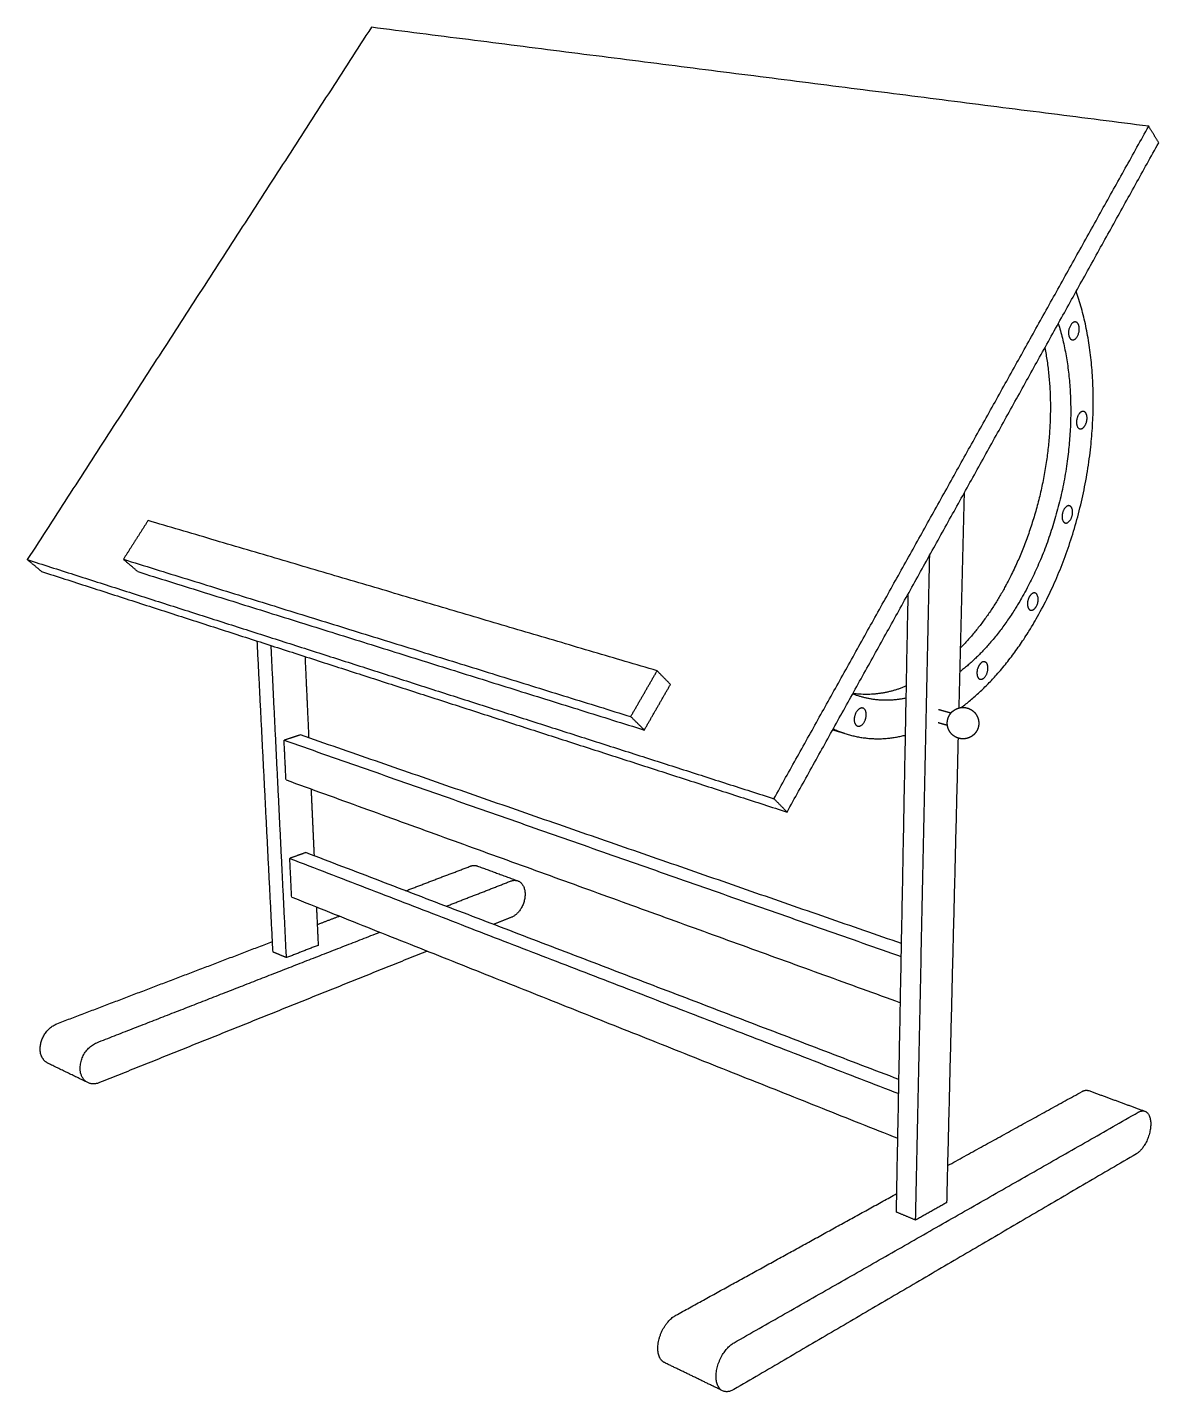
# Model space of a CAD drawing. Header units: inches. Extents: x 0 to 37, y 0 to 44.6.
import ezdxf

# ---------------------------------------------------------------- set-up
doc = ezdxf.new("R2010")
doc.units = ezdxf.units.IN
doc.header["$MEASUREMENT"] = 0
doc.layers.add('Make2D$visible$lines', color=18, linetype='Continuous', true_color=0x000000)

msp = doc.modelspace()

# ---------------------------------------------------------------- linework, layer by layer
at = {"layer": 'Make2D$visible$lines'}
for points in [[(11.247, 44.612), (5.623, 35.91), (0, 27.207)], [(36.657, 41.377), (23.952, 42.995), (11.247, 44.612)], [(24.407, 19.39), (30.532, 30.384), (36.657, 41.377)], [(36.984, 40.837), (36.821, 41.107), (36.657, 41.377)], [(24.835, 18.953), (30.91, 29.895), (36.984, 40.837)], [(30.624, 29.381), (30.537, 25.868), (30.45, 22.355)], [(3.947, 28.484), (3.544, 27.851), (3.141, 27.218)], [(20.588, 23.571), (12.268, 26.027), (3.947, 28.484)], [(3.611, 26.814), (3.376, 27.016), (3.141, 27.218)], [(3.141, 27.218), (11.434, 24.646), (19.726, 22.074)], [(29.037, 5.609), (29.268, 16.482), (29.499, 27.354)], [(0.469, 26.817), (0.234, 27.012), (0, 27.207)], [(0, 27.207), (12.203, 23.299), (24.407, 19.39)], [(0.469, 26.817), (12.652, 22.885), (24.835, 18.953)], [(3.611, 26.814), (11.89, 24.224), (20.169, 21.635)], [(28.41, 5.871), (28.603, 15.979), (28.795, 26.087)], [(8.032, 14.376), (7.774, 19.459), (7.517, 24.542)], [(8.472, 14.192), (8.221, 19.294), (7.97, 24.396)], [(9.077, 24.039), (9.138, 22.71), (9.199, 21.381)], [(19.726, 22.074), (20.157, 22.822), (20.588, 23.571)], [(21.024, 23.125), (20.806, 23.348), (20.588, 23.571)], [(20.169, 21.635), (20.596, 22.38), (21.024, 23.125)], [(29.783, 22.31), (29.99, 22.252), (30.196, 22.193)], [(20.169, 21.635), (19.948, 21.855), (19.726, 22.074)], [(30.079, 21.783), (29.926, 21.827), (29.773, 21.871)], [(8.926, 21.476), (8.66, 21.389), (8.394, 21.303)], [(28.578, 14.652), (18.752, 18.064), (8.926, 21.476)], [(26.712, 21.524), (26.52, 21.581), (26.327, 21.638)], [(8.457, 20.004), (8.425, 20.653), (8.394, 21.303)], [(8.394, 21.303), (18.482, 17.766), (28.57, 14.229)], [(30.426, 21.372), (30.238, 13.776), (30.05, 6.18)], [(8.457, 20.004), (18.499, 16.362), (28.541, 12.72)], [(9.275, 19.707), (9.325, 18.615), (9.375, 17.524)], [(24.835, 18.953), (24.621, 19.172), (24.407, 19.39)], [(9.105, 17.627), (8.843, 17.533), (8.581, 17.439)], [(8.642, 16.172), (8.611, 16.805), (8.581, 17.439)], [(8.581, 17.439), (18.532, 13.594), (28.484, 9.748)], [(28.493, 10.207), (18.799, 13.917), (9.105, 17.627)], [(12.37, 16.378), (13.423, 16.779), (14.477, 17.181)], [(14.715, 17.188), (15.343, 16.958), (15.971, 16.727)], [(13.691, 15.872), (14.745, 16.283), (15.798, 16.694)], [(8.642, 16.172), (18.549, 12.229), (28.456, 8.285)], [(9.451, 15.85), (9.48, 15.222), (9.508, 14.594)], [(9.477, 15.275), (9.84, 15.413), (10.202, 15.551)], [(15.826, 15.512), (15.535, 15.395), (15.243, 15.278)], [(2.27, 11.412), (6.897, 13.219), (11.523, 15.025)], [(0.962, 12.029), (4.488, 13.373), (8.014, 14.717)], [(13.075, 14.408), (7.719, 12.256), (2.363, 10.105)], [(8.472, 14.192), (8.252, 14.284), (8.032, 14.376)], [(9.508, 14.594), (8.99, 14.393), (8.472, 14.192)], [(1.934, 10.127), (1.305, 10.433), (0.676, 10.738)], [(34.7, 9.844), (35.59, 9.517), (36.479, 9.19)], [(30.08, 7.391), (32.279, 8.602), (34.478, 9.814)], [(23.102, 1.599), (29.709, 5.368), (36.316, 9.137)], [(36.253, 7.777), (29.677, 3.925), (23.101, 0.073)], [(21.196, 2.497), (24.809, 4.487), (28.422, 6.477)], [(29.037, 5.609), (28.724, 5.74), (28.41, 5.871)], [(30.05, 6.18), (29.543, 5.895), (29.037, 5.609)], [(22.686, 0.051), (21.758, 0.501), (20.831, 0.951)]]:
    msp.add_open_spline(points, degree=2, dxfattribs=at)
for points, weights, degree, knots in [([(30.527, 22.37), (32.019, 23.483), (33.119, 25.516), (36.048, 30.931), (34.287, 35.98)], [107.664662131, 112.976340055, 127.013217012, 97.8894558255, 113.632561696], 2, [43.345915, 43.345915, 43.345915, 48.411501, 48.411501, 60.098959, 60.098959, 60.098959]), ([(33.702, 34.925), (35.051, 30.632), (32.618, 26.156), (31.707, 24.48), (30.479, 23.534)], [111.969313269, 97.8313556157, 125.927438393, 112.644572251, 107.453356124], 2, [5.350542, 5.350542, 5.350542, 16.637167, 16.637167, 21.505194, 21.505194, 21.505194]), ([(34.154, 34.934), (34.321, 35.088), (34.378, 34.839), (34.426, 34.61), (34.27, 34.436), (34.104, 34.282), (34.046, 34.53), (33.997, 34.76), (34.154, 34.934)], [124.307457251, 88.028990722, 124.691831176, 111.253688009, 124.691831176, 88.0401110484, 124.307505652, 110.800145746, 124.307505652], 2, [-4.712389, -4.712389, -4.712389, -3.534292, -3.534292, -3.101723, -3.101723, -1.923625, -1.923625, -1.489579, -1.489579, -1.489579]), ([(33.262, 34.132), (34.044, 30.131), (31.963, 26.319), (31.371, 25.212), (30.499, 24.31)], [109.831181799, 101.573909186, 126.564156097, 125.352507463, 126.564156097], 2, [6.651121, 6.651121, 6.651121, 16.637167, 16.637167, 19.131243, 19.131243, 19.131243]), ([(34.479, 32.05), (34.652, 32.101), (34.641, 31.819), (34.631, 31.537), (34.458, 31.485), (34.285, 31.432), (34.296, 31.715), (34.306, 31.998), (34.479, 32.05)], [126.121171564, 89.3556885677, 126.482296161, 89.5172900627, 126.349710589, 89.1681842549, 125.988585993, 89.00658276, 126.121171564], 2, [-4.712389, -4.712389, -4.712389, -3.534292, -3.534292, -2.356194, -2.356194, -1.178097, -1.178097, 0, 0, 0]), ([(34.073, 28.966), (34.228, 28.912), (34.153, 28.634), (34.078, 28.355), (33.923, 28.407), (33.766, 28.46), (33.842, 28.739), (33.917, 29.019), (34.073, 28.966)], [126.913592045, 89.933648522, 127.196489367, 89.9493518268, 126.935799871, 89.5649779016, 126.652902549, 89.5492745968, 126.913592045], 2, [-4.712389, -4.712389, -4.712389, -3.534292, -3.534292, -2.356194, -2.356194, -1.178097, -1.178097, 0, 0, 0]), ([(33, 26.075), (33.104, 25.877), (32.987, 25.685), (32.857, 25.444), (32.739, 25.594), (32.621, 25.745), (32.752, 25.986), (32.883, 26.227), (33, 26.075)], [1, 0.871946665986, 1, 0.706583660815, 0.997245185001, 0.703734004825, 0.995969977851, 0.704780245569, 0.99872479285], 2, [0, 0, 0, 0.408459, 0.408459, 1.586556, 1.586556, 2.764653, 2.764653, 3.942751, 3.942751, 3.942751]), ([(31.392, 23.749), (31.44, 23.522), (31.284, 23.349), (31.115, 23.179), (31.052, 23.409), (31.004, 23.637), (31.16, 23.81), (31.21, 23.886), (31.298, 23.863), (31.386, 23.84), (31.392, 23.749)], [1, 0.89172922673, 1, 0.706065202674, 0.99692848674, 0.888098071107, 0.99692848674, 0.810704038521, 0.99692848674, 0.810704038521, 0.99692848674], 2, [0, 0, 0, 0.429649, 0.429649, 1.607746, 1.607746, 2.038855, 2.038855, 2.196379, 2.196379, 2.353902, 2.353902, 2.353902]), ([(27.408, 22.016), (27.329, 21.722), (27.149, 21.762), (26.968, 21.803), (27.047, 22.099), (27.126, 22.395), (27.307, 22.353), (27.487, 22.311), (27.408, 22.016)], [119.991454253, 84.8546226392, 119.730764757, 84.470248714, 119.447867435, 84.4545454092, 119.708556931, 84.8389193344, 119.991454253], 2, [-4.712389, -4.712389, -4.712389, -3.534292, -3.534292, -2.356194, -2.356194, -1.178097, -1.178097, 0, 0, 0]), ([(30.073, 21.872), (30.074, 21.932), (30.086, 21.99), (30.108, 22.046), (30.123, 22.085), (30.143, 22.122), (30.167, 22.156), (30.189, 22.187), (30.215, 22.216), (30.244, 22.242), (30.29, 22.283), (30.342, 22.315), (30.399, 22.338), (30.429, 22.349), (30.459, 22.358), (30.49, 22.364), (30.558, 22.377), (30.628, 22.376), (30.695, 22.362), (30.706, 22.36), (30.717, 22.357), (30.727, 22.354)], [1, 0.989968351004, 0.989968351004, 1, 0.995041785147, 0.995041785147, 1, 0.999987400154, 0.999972063043, 0.999954278605, 0.989371538993, 0.989371538993, 0.999954278605, 0.999934735882, 0.999914220151, 0.99989299038, 0.986579217391, 0.986579217391, 0.99989299038, 0.999885277645, 0.999877584356, 0.999869922106], 3, [0, 0, 0, 0, 0.1779152, 0.1779152, 0.1779152, 0.3030326, 0.3030326, 0.3030326, 0.4389229, 0.4389229, 0.4389229, 0.6225576, 0.6225576, 0.6225576, 0.7330091, 0.7330091, 0.7330091, 0.9397108, 0.9397108, 0.9397108, 0.977751, 0.977751, 0.977751, 0.977751]), ([(30.727, 22.354), (30.822, 22.327), (30.901, 22.267), (30.971, 22.214), (31.019, 22.14), (31.062, 22.074), (31.084, 21.997), (31.104, 21.923), (31.102, 21.846)], [1, 0.982109160332, 1, 0.98577309476, 1, 0.988140239769, 1, 0.988887694919, 1], 2, [0, 0, 0, 0.1954637, 0.1954637, 0.3692938, 0.3692938, 0.5275659, 0.5275659, 0.680485, 0.680485, 0.680485]), ([(30.444, 21.367), (30.35, 21.394), (30.272, 21.454), (30.203, 21.507), (30.156, 21.58), (30.113, 21.646), (30.092, 21.722), (30.071, 21.796), (30.073, 21.872)], [1, 0.982350074882, 1, 0.986016757764, 1, 0.988360953695, 1, 0.989090610665, 1], 2, [0, 0, 0, 0.1941332, 0.1941332, 0.3664598, 0.3664598, 0.5232483, 0.5232483, 0.6747634, 0.6747634, 0.6747634]), ([(31.102, 21.846), (31.101, 21.785), (31.089, 21.727), (31.067, 21.671), (31.052, 21.635), (31.034, 21.601), (31.012, 21.569), (30.988, 21.534), (30.96, 21.502), (30.928, 21.474), (30.884, 21.436), (30.835, 21.405), (30.781, 21.384), (30.748, 21.371), (30.715, 21.361), (30.68, 21.355), (30.616, 21.343), (30.55, 21.343), (30.486, 21.356), (30.472, 21.359), (30.458, 21.363), (30.444, 21.367)], [1, 0.989805150058, 0.989805150058, 1, 1.0000064289, 1.00001583076, 1.00002803007, 0.99491507981, 0.99491507981, 1.00002803007, 0.990547311609, 0.990547311609, 1.00002803007, 1.0000495372, 1.00007226173, 1.00009585389, 0.988184456679, 0.988184456679, 1.00009585389, 1.00010603579, 1.00011618729, 1.00012628185], 3, [0, 0, 0, 0, 0.1793613, 0.1793613, 0.1793613, 0.3142879, 0.3142879, 0.3142879, 0.4415372, 0.4415372, 0.4415372, 0.6153163, 0.6153163, 0.6153163, 0.7376344, 0.7376344, 0.7376344, 0.9330929, 0.9330929, 0.9330929, 0.9832581, 0.9832581, 0.9832581, 0.9832581]), ([(15.798, 16.694), (16.258, 16.874), (16.271, 16.284), (16.284, 15.696), (15.826, 15.512)], [162.109754049, 115.12371247, 163.133435948, 115.581805124, 162.757594894], 2, [55.141593, 55.141593, 55.141593, 56.712389, 56.712389, 58.283185, 58.283185, 58.283185]), ([(0.676, 10.738), (0.43, 10.873), (0.424, 11.154), (0.394, 11.775), (0.962, 12.029)], [1, 0.865232364533, 1, 0.825826103862, 1], 2, [0, 0, 0, 0.509704, 0.509704, 1.60002, 1.60002, 1.60002]), ([(2.363, 10.105), (1.777, 9.87), (1.729, 10.525), (1.701, 11.15), (2.27, 11.412)], [144.563796498, 101.727234732, 143.540114599, 119.128179228, 143.540114599], 2, [26, 26, 26, 27.570796, 27.570796, 28.673543, 28.673543, 28.673543]), ([(36.316, 9.137), (36.754, 9.387), (36.722, 8.708), (36.69, 8.033), (36.253, 7.777)], [137.277763562, 97.5648436065, 138.301445462, 98.022936261, 137.925604407], 2, [55.141593, 55.141593, 55.141593, 56.712389, 56.712389, 58.283185, 58.283185, 58.283185]), ([(20.831, 0.951), (20.614, 1.056), (20.611, 1.412), (20.605, 2.171), (21.196, 2.497)], [103.619867183, 101.046863368, 120.618277227, 85.0609554349, 120.994118281], 2, [26.694917, 26.694917, 26.694917, 27.570796, 27.570796, 29.141593, 29.141593, 29.141593]), ([(23.101, 0.073), (22.515, -0.27), (22.514, 0.494), (22.513, 1.262), (23.102, 1.599)], [119.731806012, 84.1683658692, 118.708124113, 83.7102732146, 119.083965167], 2, [26, 26, 26, 27.570796, 27.570796, 29.141593, 29.141593, 29.141593])]:
    msp.add_rational_spline(points, weights, degree=degree, knots=knots, dxfattribs=at)
for points, weights in [([(28.731, 22.681), (27.834, 22.477), (26.981, 22.817)], [1, 0.954967269118, 1]), ([(28.738, 23.076), (27.896, 22.708), (26.986, 22.827)], [1, 0.963556349603, 1]), ([(26.345, 21.673), (27.489, 21.141), (28.707, 21.469)], [1, 0.939694930276, 1]), ([(14.477, 17.181), (14.594, 17.23), (14.715, 17.188)], [1, 0.935444458463, 1]), ([(34.478, 9.814), (34.582, 9.88), (34.7, 9.844)], [1, 0.907971803591, 1])]:
    msp.add_rational_spline(points, weights, degree=2, dxfattribs=at)

doc.saveas('drawing.dxf')
